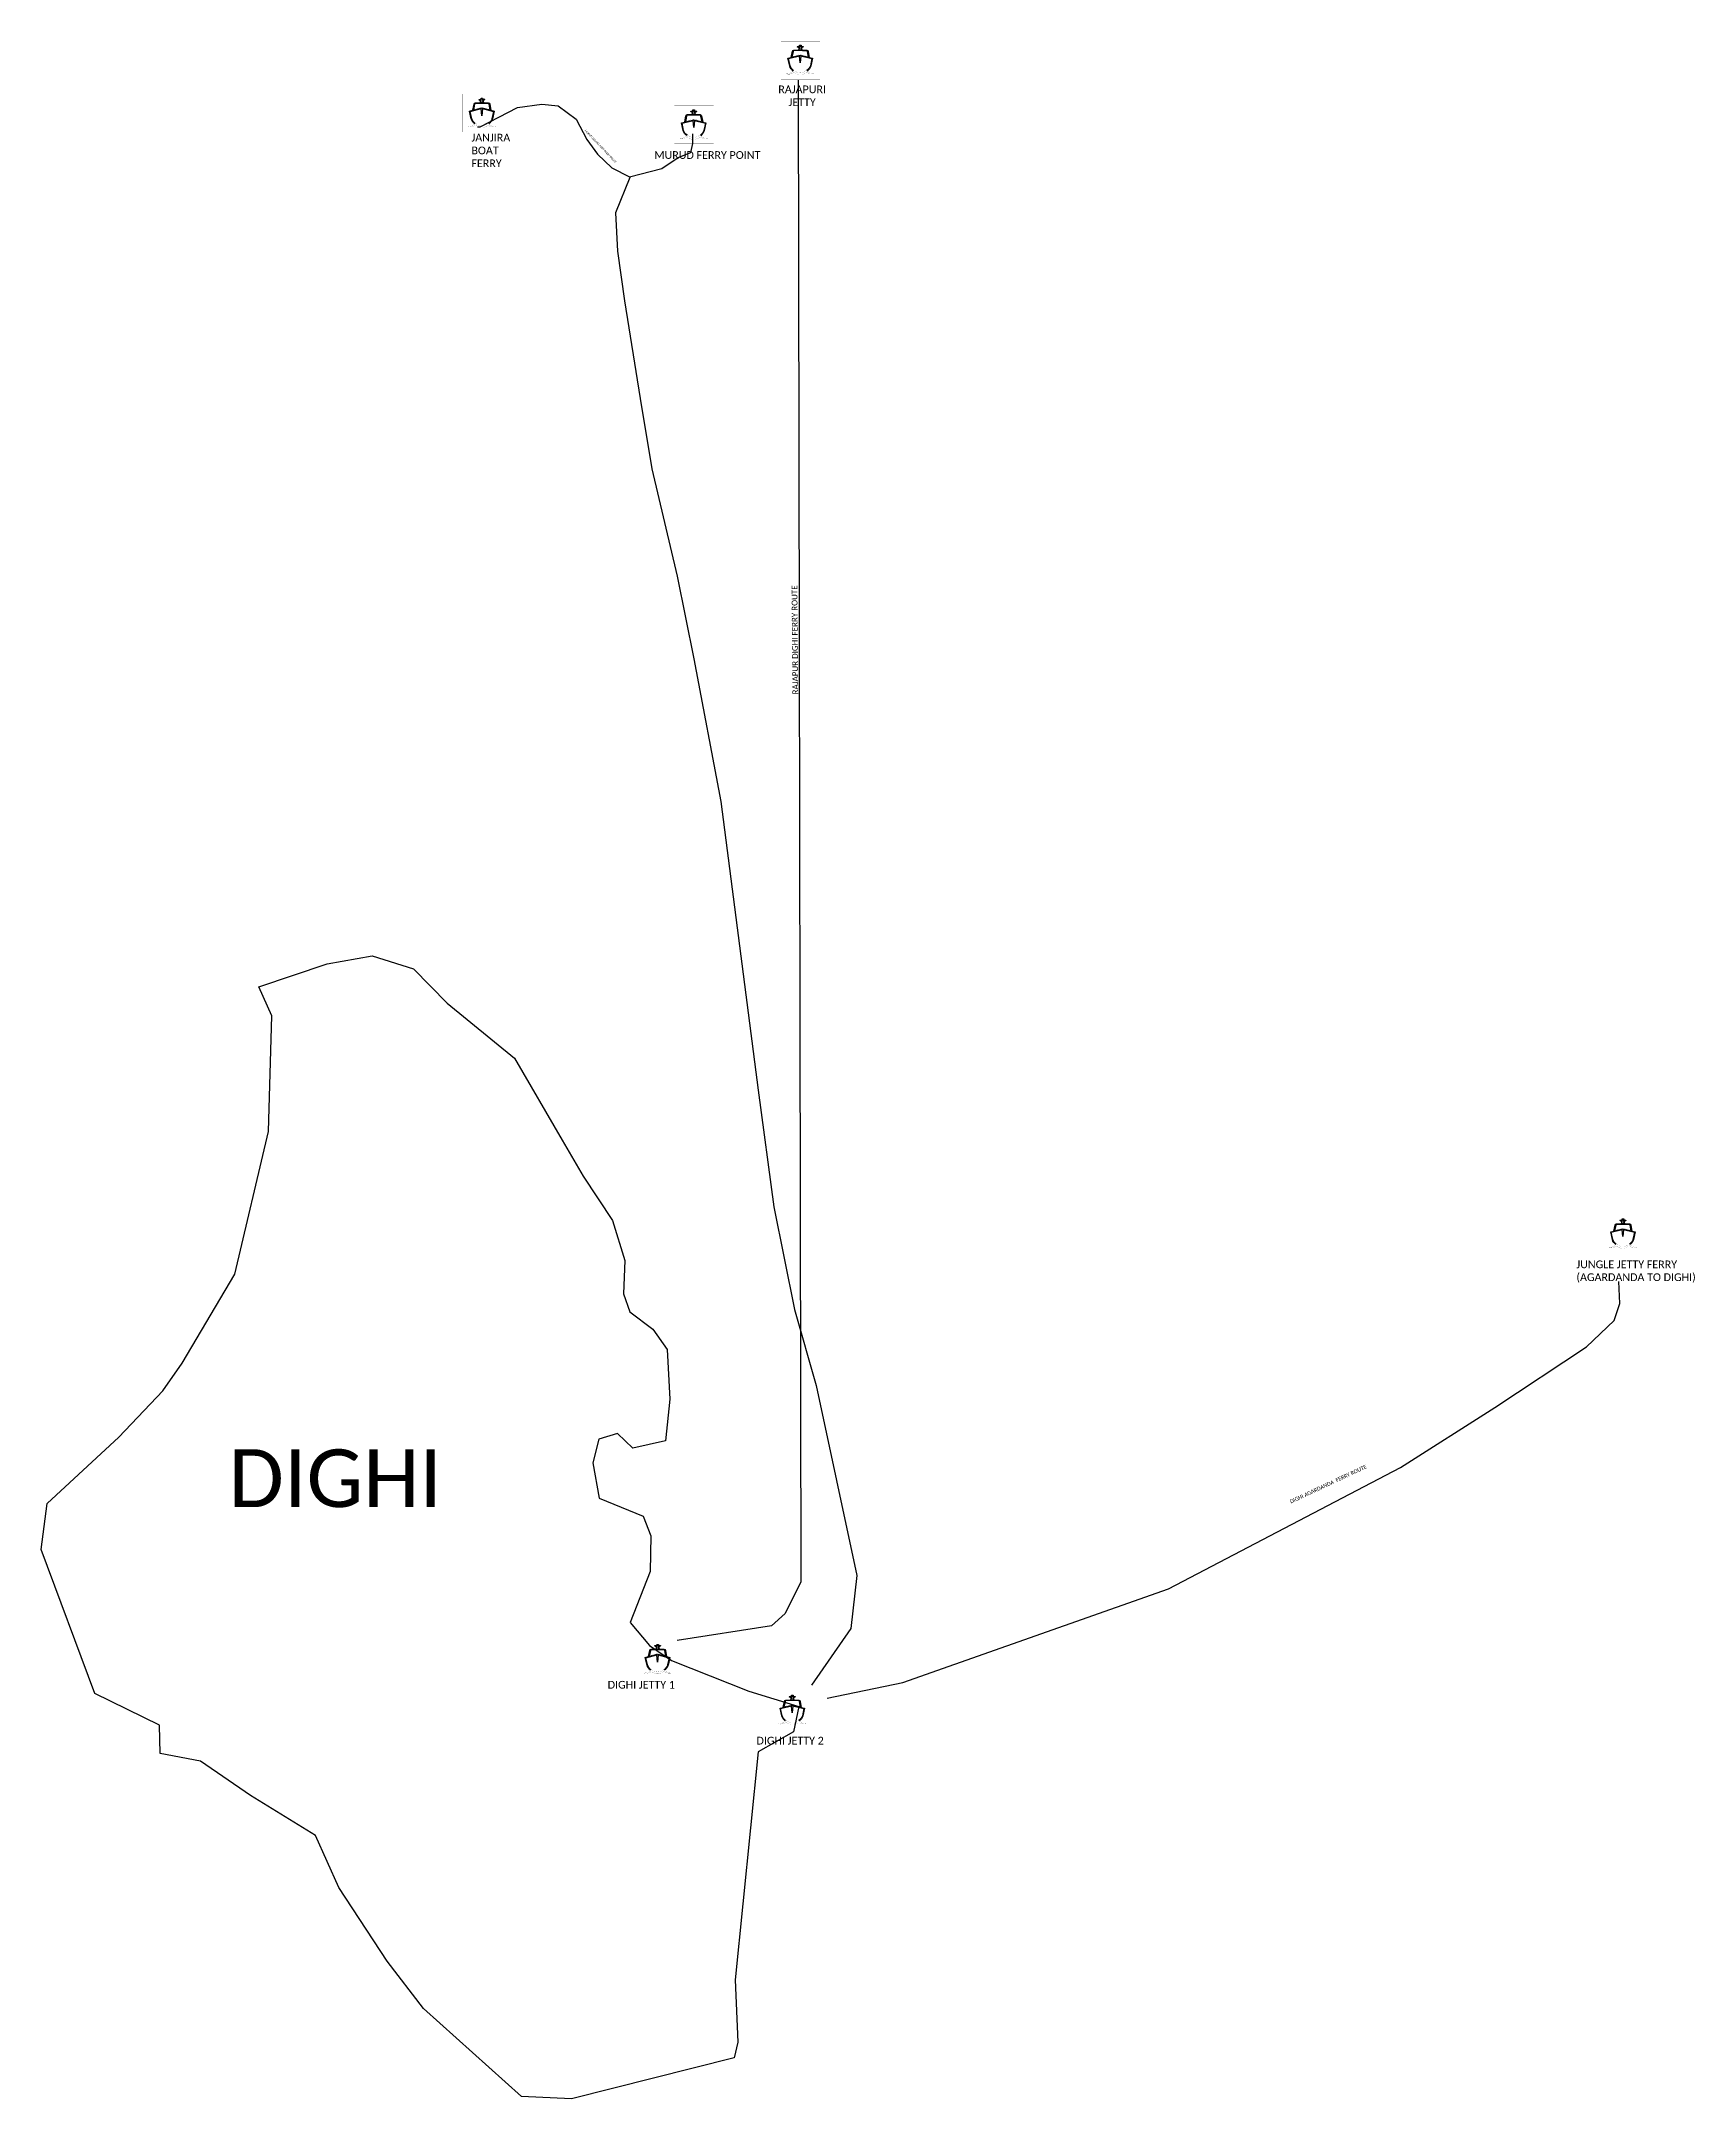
# Model space of a CAD drawing. Header units: metres. Extents: x 283839 to 288134, y 2019455 to 2024797.
import ezdxf

# ---------------------------------------------------------------- set-up
doc = ezdxf.new("R2010")
doc.units = ezdxf.units.M
doc.header["$MEASUREMENT"] = 0
doc.linetypes.add('HIDDEN', pattern=[0.375, 0.25, -0.125])
for name, color, linetype in [('FERRY', 14, 'Continuous'), ('FERRY ROUTE', 5, 'Continuous'), ('FERRY ROUTE TEXT', 7, 'Continuous'), ('JETTY TEXT', 7, 'Continuous'), ('village', 3, 'Continuous'), ('VILLAGE NAME', 250, 'Continuous')]:
    doc.layers.add(name, color=color, linetype=linetype)
doc.styles.get("Standard").update_dxf_attribs({"font": 'calibri.ttf'})
doc.linetypes.add('FENCELINE2', pattern='A,0.25,-0.1,[132,ltypeshp.shx,S=0.1,R=0,X=-0.1,Y=0],-0.1,1', length=1.45)

# ---------------------------------------------------------------- blocks, each defined once
blk = doc.blocks.new('TUYJYHJ')
h = blk.add_hatch(color=256)
h.dxf.hatch_style = 1
h.paths.add_polyline_path([(-17427, 33760, 0.3927863), (-17566, 33889), (-18045, 33889), (-18075, 34080), (-17901, 34205), (-17918, 34237), (-18098, 34237), (-18112, 34354), (-18272, 34355), (-18285, 34236), (-18465, 34234), (-18482, 34202), (-18306, 34078), (-18333, 33889), (-18821, 33889, 0.3808527), (-18952, 33762), (-19066, 33168), (-19383, 33085), (-19217, 32340, 0.1416171), (-18869, 31851, 0.0136089), (-18837, 31886, -0.1415696), (-19171, 32353), (-19326, 33051), (-18254, 33330), (-18191, 32633), (-18127, 33330), (-17055, 33051), (-17210, 32353, -0.1421711), (-17546, 31885, 0.0134174), (-17514, 31849, 0.1421217), (-17165, 32340), (-16999, 33085), (-17315, 33168)])
h.paths.add_polyline_path([(-17377, 33184), (-18191, 33396), (-19003, 33184), (-18894, 33755, -0.3875835), (-18819, 33831), (-17566, 33831, -0.4030462), (-17485, 33753)], flags=16)
h.paths.add_polyline_path([(-17522, 33276), (-18153, 33444, 0.1099752), (-18246, 33444), (-18863, 33280, -0.3953326), (-18920, 33345), (-18859, 33724, -0.2949015), (-18804, 33783), (-17594, 33782, -0.3365152), (-17524, 33736), (-17447, 33341, -0.3840616)], flags=0)
h.paths.add_polyline_path([(-18093, 33889), (-18286, 33889), (-18255, 34100), (-18379, 34188), (-18243, 34190), (-18230, 34308), (-18154, 34307), (-18140, 34190), (-18003, 34190), (-18126, 34101)], flags=16)
at = {"const_width": 10}
blk.add_lwpolyline([(-20070, 34743), (-16263, 34743), (-16263, 31059), (-20070, 31059)], close=True, dxfattribs=at)
at = {"flags": 128}
for points in [[(-18869, 31851, -0.1416171), (-19217, 32340), (-19383, 33085), (-19066, 33168), (-18952, 33762, -0.3808527), (-18821, 33889), (-18333, 33889), (-18306, 34078), (-18482, 34202), (-18465, 34234), (-18285, 34236), (-18272, 34355), (-18112, 34354), (-18112, 34354), (-18098, 34237), (-17918, 34237), (-17901, 34205), (-18075, 34080), (-18045, 33889), (-17565, 33889), (-17565, 33889, -0.3919775), (-17427, 33760), (-17315, 33168), (-16999, 33085), (-17165, 32340, -0.1421217), (-17514, 31849)], [(-18837, 31886, -0.1415696), (-19171, 32353), (-19326, 33051), (-18254, 33330)], [(-17377, 33184), (-17485, 33753, 0.4019781), (-17565, 33831), (-18819, 33831, 0.3875835), (-18894, 33755), (-19003, 33184)], [(-18127, 33330), (-17055, 33051), (-17210, 32353, -0.1421711), (-17546, 31885)]]:
    blk.add_lwpolyline(points, format="xyb", dxfattribs=at)
for points in [[(-18286, 33889), (-18255, 34100), (-18379, 34188), (-18243, 34190), (-18230, 34308), (-18154, 34307), (-18140, 34190), (-18003, 34190), (-18126, 34101), (-18093, 33889)], [(-19003, 33184), (-18191, 33396), (-17377, 33184)], [(-18093, 33889), (-18286, 33889)], [(-18127, 33330), (-18191, 32633), (-18254, 33330)]]:
    blk.add_lwpolyline(points, dxfattribs=at)
at = {"const_width": 10, "flags": 128}
blk.add_lwpolyline([(-17594, 33782, -0.3365152), (-17524, 33736), (-17447, 33341, -0.3840616), (-17522, 33276), (-18153, 33444, 0.1099752), (-18246, 33444), (-18863, 33280, -0.3953326), (-18920, 33345), (-18859, 33724, -0.2949015), (-18804, 33783)], format="xyb", close=True, dxfattribs=at)
at = {"const_width": 10}
blk.add_lwpolyline([(-19531, 31574, 0.2463985), (-18801, 31932, 0.4206168), (-17584, 31932, 0.244555), (-16847, 31572, -0.2283367), (-17585, 31739, -0.420789), (-18798, 31742, -0.2663096)], format="xyb", close=True, dxfattribs=at)

msp = doc.modelspace()

# ---------------------------------------------------------------- linework, layer by layer
at = {"color": 3, "flags": 128}
msp.add_lwpolyline([(283838.8, 2020880.9), (283854.4, 2021000.4)], dxfattribs=at)
at = {"layer": 'FERRY ROUTE', "linetype": 'FENCELINE2', "ltscale": 10, "flags": 128}
msp.add_lwpolyline([(285805.4, 2024695.7), (285811.7, 2020797.1), (285771.6, 2020714.4), (285735.5, 2020682.2), (285491.2, 2020644.8)], dxfattribs=at)
msp.add_lwpolyline([(285805.4, 2024695.7), (285811.7, 2020797.1), (285771.6, 2020714.4), (285735.5, 2020682.2), (285491.2, 2020644.8)], dxfattribs=at)
msp.add_lwpolyline([(285805.4, 2024695.7), (285811.7, 2020797.1), (285771.6, 2020714.4), (285735.5, 2020682.2), (285491.2, 2020644.8)], dxfattribs=at)
at = {"layer": 'FERRY ROUTE', "linetype": 'FENCELINE2', "ltscale": 10}
for points in [[(284971.8, 2024574), (284979, 2024574.1), (285076.5, 2024624.7), (285139.3, 2024633.1), (285181.5, 2024629.1), (285228.7, 2024593.9), (285256.1, 2024541.2), (285283.6, 2024503.6), (285320.9, 2024468), (285366.8, 2024444.3), (285450.7, 2024466.4), (285493, 2024494.8), (285526.7, 2024507.7), (285531.2, 2024530.8), (285531.6, 2024556.2)], [(285367.9, 2024443.1), (285330.8, 2024351), (285335.8, 2024251.9), (285354, 2024122.7), (285394.6, 2023868.8), (285425.1, 2023686.5), (285490.8, 2023407.6), (285533.8, 2023193.3), (285604.4, 2022822.8), (285700.8, 2022073.1), (285741.6, 2021770), (285795.8, 2021503.8), (285851.4, 2021306.8), (285957.4, 2020813.5), (285941.5, 2020675.7), (285840, 2020528.3)], [(285880.6, 2020494.4), (286077.1, 2020535.2), (286767.2, 2020778.4), (287369.1, 2021094.1), (287614.1, 2021249.1), (287852.2, 2021406.6), (287924.2, 2021474.9), (287939.3, 2021519.6), (287936.8, 2021576.6)]]:
    msp.add_lwpolyline(points, dxfattribs=at)
at = {"layer": 'village', "color": 3}
for points in [[(283854.4, 2021000.4, 0), (284040.3, 2021172, 0), (284154.7, 2021292.5, 0), (284204.8, 2021364.5, 0), (284341.6, 2021595.5, 0), (284429.5, 2021966, 0), (284438, 2022266.7, 0), (284404.4, 2022341.5, 0), (284582.1, 2022401.4, 0), (284699, 2022421.9, 0), (284806, 2022388.2, 0), (284893, 2022298.9, 0), (285068.1, 2022156.7, 0), (285192.2, 2021943.2, 0), (285246.8, 2021849.8, 0), (285323.1, 2021734.6, 0), (285354.6, 2021631.2, 0), (285351.3, 2021544.3, 0), (285368.1, 2021497.4, 0), (285428, 2021452.8, 0), (285464.5, 2021399.6, 0), (285471.9, 2021270.9, 0), (285460.7, 2021162.9, 0), (285375.9, 2021143.8, 0), (285336.2, 2021181.6, 0), (285286.9, 2021167.4, 0), (285271.8, 2021105.6, 0), (285287.9, 2021014.3, 0), (285402.2, 2020967, 0), (285422.7, 2020916.1, 0), (285420.7, 2020823.6, 0), (285368.6, 2020691.4, 0), (285418.5, 2020631.8, 0)], [(285418.5, 2020631.8, 0), (285476.1, 2020592.4, 0), (285676.9, 2020513.3, 0), (285806.9, 2020473.5, 0), (285793.1, 2020407.5, 0), (285701, 2020355.3, 0), (285641.4, 2019763.9, 0), (285648.3, 2019601.7, 0), (285639.1, 2019560.6, 0), (285216.7, 2019454.5, 0), (285086.5, 2019460.8, 0), (284831.6, 2019689.4, 0), (284737.9, 2019811.8, 0), (284611.6, 2020003.2, 0), (284551.2, 2020138.6, 0), (284383, 2020242.1, 0), (284253, 2020331.1, 0), (284147.9, 2020351.4, 0), (284145.9, 2020425.1, 0), (283978.6, 2020506.8, 0), (283838.8, 2020880.9, 0)]]:
    msp.add_polyline3d(points, dxfattribs=at)

# ---------------------------------------------------------------- block references
at = {"layer": 'FERRY'}
for p, xscale, yscale, zscale in [((286297.1, 2023867.2), 0.02675235394624897, 0.02675235394624897, 0.02675235394624897), ((286297.1, 2023867.2), 0.02675235394624897, 0.02675235394624897, 0.02675235394624897), ((286297.1, 2023867.2), 0.02675235394624897, 0.02675235394624897, 0.02675235394624897), ((285470.1, 2023729.9), 0.02675235394624897, 0.02675235394624897, 0.02675235394624897), ((285470.1, 2023729.9), 0.02675235394624897, 0.02675235394624897, 0.02675235394624897), ((286020.4, 2023699.4), 0.02675235394624897, 0.02675235394624897, 0.02675235394624897), ((286020.4, 2023699.4), 0.02675235394624897, 0.02675235394624897, 0.02675235394624897), ((288432.2, 2020823), 0.0266638455042826, 0.0266638455042826, 0.0266638455042826), ((288432.2, 2020823), 0.0266638455042826, 0.0266638455042826, 0.0266638455042826), ((285924.9, 2019718.4), 0.0266638455042826, 0.0266638455042826, 0.0266638455042826), ((285924.9, 2019718.4), 0.0266638455042826, 0.0266638455042826, 0.0266638455042826), ((285924.9, 2019718.4), 0.0266638455042826, 0.0266638455042826, 0.0266638455042826), ((286274.8, 2019586.4), 0.0266638455042826, 0.0266638455042826, 0.0266638455042826), ((286274.8, 2019586.4), 0.0266638455042826, 0.0266638455042826, 0.0266638455042826), ((286274.8, 2019586.4), 0.0266638455042826, 0.0266638455042826, 0.0266638455042826)]:
    msp.add_blockref('TUYJYHJ', p, dxfattribs=dict(at, xscale=xscale, yscale=yscale, zscale=zscale))

# ---------------------------------------------------------------- texts
at = {"layer": 'FERRY ROUTE TEXT', "linetype": 'HIDDEN', "ltscale": 3, "attachment_point": 1}
for s, width, insert, char_height, rotation in [('MURUD JANJIRA FORT FERRY ROUTE', 199.119, (285253.6, 2024567.5), 5, 313.6035), ('MURUD JANJIRA FORT FERRY ROUTE', 199.119, (285253.6, 2024567.5), 5, 313.6035), ('RAJAPUR DIGHI FERRY ROUTE', 387.616, (285790.1, 2023100.7), 15, 90.4498), ('RAJAPUR DIGHI FERRY ROUTE', 387.616, (285790.1, 2023100.7), 15, 90.4498), ('RAJAPUR DIGHI FERRY ROUTE', 387.616, (285790.1, 2023100.7), 15, 90.4498)]:
    msp.add_mtext_dynamic_manual_height_columns(s, width=width, gutter_width=1, heights=[0], dxfattribs=dict(at, insert=insert, char_height=char_height, rotation=rotation))
at = {"layer": 'FERRY ROUTE TEXT', "insert": (287080.9, 2021009.1), "char_height": 10, "attachment_point": 1, "rotation": 25.0268}
msp.add_mtext_dynamic_manual_height_columns('{\\fCalibri|b0|i0|c0|p34;DIGHI AGARDANDA  FERRY ROUTE }', width=441.605, gutter_width=1, heights=[16.6], dxfattribs=at)
msp.add_mtext_dynamic_manual_height_columns('{\\fCalibri|b0|i0|c0|p34;DIGHI AGARDANDA  FERRY ROUTE }', width=441.605, gutter_width=1, heights=[16.6], dxfattribs=at)
at = {"layer": 'JETTY TEXT', "char_height": 20, "attachment_point": 1}
for s, width, heights, insert in [('\\pxqc;RAJAPURI JETTY', 74.342, [0], (285778.2, 2024681.7)), ('\\pxqc;RAJAPURI JETTY', 74.342, [0], (285778.2, 2024681.7)), ('\\pxqc;RAJAPURI JETTY', 74.342, [0], (285778.2, 2024681.7)), ('JANJIRA BOAT FERRY', 74.342, [0], (284956.4, 2024556.4)), ('JANJIRA BOAT FERRY', 74.342, [0], (284956.4, 2024556.4)), ('\\pxqc;{\\fCalibri|b0|i0|c0|p34;MURUD }\\pxqc;{\\fCalibri|b0|i0|c0|p34;FERRY POINT}', 329.294, [5.56], (285404.4, 2024511.2)), ('\\pxqc;{\\fCalibri|b0|i0|c0|p34;MURUD }\\pxqc;{\\fCalibri|b0|i0|c0|p34;FERRY POINT}', 329.294, [5.56], (285404.4, 2024511.2))]:
    msp.add_mtext_dynamic_manual_height_columns(s, width=width, gutter_width=1, heights=heights, dxfattribs=dict(at, insert=insert))
at = {"layer": 'JETTY TEXT', "char_height": 20, "width": 380.424, "attachment_point": 1}
for s, insert in [('JUNGLE JETTY FERRY\\P(AGARDANDA TO DIGHI)', (287826.3, 2021631.1)), ('JUNGLE JETTY FERRY\\P(AGARDANDA TO DIGHI)', (287826.3, 2021631.1)), ('DIGHI JETTY 1', (285310.3, 2020539.6)), ('DIGHI JETTY 1', (285310.3, 2020539.6)), ('DIGHI JETTY 1', (285310.3, 2020539.6)), ('DIGHI JETTY 2', (285696.9, 2020394.5)), ('DIGHI JETTY 2', (285696.9, 2020394.5)), ('DIGHI JETTY 2', (285696.9, 2020394.5))]:
    msp.add_mtext(s, dxfattribs=dict(at, insert=insert))
at = {"layer": 'VILLAGE NAME', "insert": (284325.4, 2021140.8), "char_height": 150, "attachment_point": 1}
msp.add_mtext_dynamic_manual_height_columns('{\\fCalibri|b0|i0|c0|p34;DIGHI}', width=1877.914, gutter_width=1, heights=[0], dxfattribs=at)

doc.saveas('drawing.dxf')
